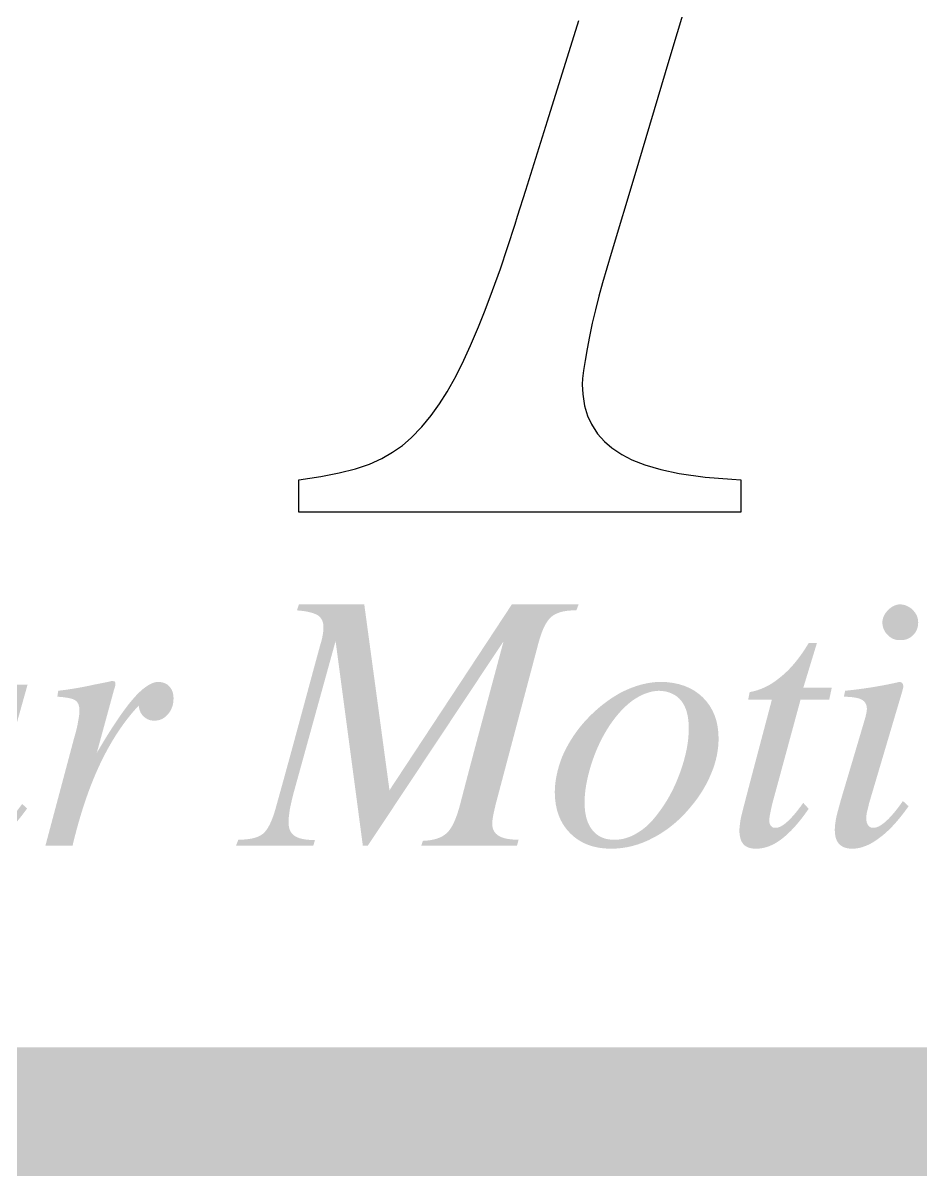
# Model space of a CAD drawing. Header units: millimetres. Extents: x 1519 to 1850, y 53 to 287.
# Drawn here: x 1679.1 to 1686.76, y 52.88 to 62.71 of the extents above; entities that cross this region are included whole.
import ezdxf

# ---------------------------------------------------------------- set-up
doc = ezdxf.new("R2010")
doc.units = ezdxf.units.MM
doc.header["$LTSCALE"] = 6
doc.layers.get('0').update_dxf_attribs({"linetype": 'CONTINUOUS'})

# ---------------------------------------------------------------- blocks, each defined once
blk = doc.blocks.new('PMI')
h = blk.add_hatch(color=4)
edge = h.paths.add_edge_path()
edge.add_spline(control_points=[(67.229, -35.988), (66.705, -35.988), (66.18, -35.988), (65.656, -35.988)], knot_values=[0, 0, 0, 0, 1, 1, 1, 1], degree=3, periodic=0)
edge.add_spline(control_points=[(65.656, -35.988), (65.639, -36.037), (65.623, -36.085), (65.607, -36.133)], knot_values=[0, 0, 0, 0, 1, 1, 1, 1], degree=3, periodic=0)
edge.add_spline(control_points=[(65.607, -36.133), (65.84, -36.15), (66.006, -36.192), (66.104, -36.248)], knot_values=[0, 0, 0, 0, 1, 1, 1, 1], degree=3, periodic=0)
edge.add_spline(control_points=[(66.104, -36.248), (66.202, -36.312), (66.246, -36.41), (66.246, -36.603), (66.239, -36.672), (66.224, -36.743)], knot_values=[0, 0, 0, 0, 0.670886, 0.670886, 1, 1, 1, 1], degree=3, periodic=0)
edge.add_spline(control_points=[(66.224, -36.743), (66.212, -36.819), (66.192, -36.895), (66.165, -36.976)], knot_values=[0, 0, 0, 0, 1, 1, 1, 1], degree=3, periodic=0)
edge.add_spline(control_points=[(66.165, -36.976), (65.807, -38.289), (65.457, -39.605), (64.999, -41.24), (64.891, -41.44), (64.658, -41.615), (64.465, -41.661), (64.193, -41.661)], knot_values=[0, 0, 0, 0, 0.666954, 0.666954, 0.831512, 0.831512, 1, 1, 1, 1], degree=3, periodic=0)
edge.add_spline(control_points=[(64.193, -41.661), (64.175, -41.709), (64.157, -41.756), (64.139, -41.804)], knot_values=[0, 0, 0, 0, 1, 1, 1, 1], degree=3, periodic=0)
edge.add_spline(control_points=[(64.139, -41.804), (64.76, -41.804), (65.38, -41.804), (66.001, -41.804)], knot_values=[0, 0, 0, 0, 1, 1, 1, 1], degree=3, periodic=0)
edge.add_spline(control_points=[(66.001, -41.804), (66.014, -41.759), (66.027, -41.714), (66.04, -41.669)], knot_values=[0, 0, 0, 0, 1, 1, 1, 1], degree=3, periodic=0)
edge.add_spline(control_points=[(66.04, -41.669), (65.808, -41.669), (65.641, -41.634), (65.548, -41.566)], knot_values=[0, 0, 0, 0, 1, 1, 1, 1], degree=3, periodic=0)
edge.add_spline(control_points=[(65.548, -41.566), (65.452, -41.505), (65.403, -41.392), (65.403, -41.154), (65.418, -41.054), (65.435, -40.929)], knot_values=[0, 0, 0, 0, 0.680412, 0.680412, 1, 1, 1, 1], degree=3, periodic=0)
edge.add_spline(control_points=[(65.435, -40.929), (65.457, -40.813), (65.489, -40.679), (65.526, -40.534)], knot_values=[0, 0, 0, 0, 1, 1, 1, 1], degree=3, periodic=0)
edge.add_spline(control_points=[(65.526, -40.534), (65.863, -39.314), (66.201, -38.093), (66.538, -36.873)], knot_values=[0, 0, 0, 0, 1, 1, 1, 1], degree=3, periodic=0)
edge.add_spline(control_points=[(66.538, -36.873), (66.757, -38.517), (66.976, -40.16), (67.195, -41.804)], knot_values=[0, 0, 0, 0, 1, 1, 1, 1], degree=3, periodic=0)
edge.add_spline(control_points=[(67.195, -41.804), (67.235, -41.804), (67.275, -41.804), (67.315, -41.804)], knot_values=[0, 0, 0, 0, 1, 1, 1, 1], degree=3, periodic=0)
edge.add_spline(control_points=[(67.315, -41.804), (68.405, -40.162), (69.496, -38.52), (70.586, -36.878)], knot_values=[0, 0, 0, 0, 1, 1, 1, 1], degree=3, periodic=0)
edge.add_spline(control_points=[(70.586, -36.878), (70.239, -38.182), (69.882, -39.483), (69.452, -41.149), (69.344, -41.387), (69.219, -41.5)], knot_values=[0, 0, 0, 0, 0.783829, 0.783829, 1, 1, 1, 1], degree=3, periodic=0)
edge.add_spline(control_points=[(69.219, -41.5), (69.096, -41.615), (68.903, -41.679), (68.643, -41.688)], knot_values=[0, 0, 0, 0, 1, 1, 1, 1], degree=3, periodic=0)
edge.add_spline(control_points=[(68.643, -41.688), (68.63, -41.727), (68.617, -41.765), (68.604, -41.804)], knot_values=[0, 0, 0, 0, 1, 1, 1, 1], degree=3, periodic=0)
edge.add_spline(control_points=[(68.604, -41.804), (69.372, -41.804), (70.141, -41.804), (70.91, -41.804)], knot_values=[0, 0, 0, 0, 1, 1, 1, 1], degree=3, periodic=0)
edge.add_spline(control_points=[(70.91, -41.804), (70.923, -41.756), (70.936, -41.709), (70.949, -41.661)], knot_values=[0, 0, 0, 0, 1, 1, 1, 1], degree=3, periodic=0)
edge.add_spline(control_points=[(70.949, -41.661), (70.721, -41.661), (70.559, -41.625), (70.461, -41.561)], knot_values=[0, 0, 0, 0, 1, 1, 1, 1], degree=3, periodic=0)
edge.add_spline(control_points=[(70.461, -41.561), (70.363, -41.5), (70.312, -41.399), (70.312, -41.23), (70.322, -41.176), (70.331, -41.112)], knot_values=[0, 0, 0, 0, 0.782609, 0.782609, 1, 1, 1, 1], degree=3, periodic=0)
edge.add_spline(control_points=[(70.331, -41.112), (70.339, -41.051), (70.363, -40.956), (70.393, -40.821)], knot_values=[0, 0, 0, 0, 1, 1, 1, 1], degree=3, periodic=0)
edge.add_spline(control_points=[(70.393, -40.821), (70.741, -39.507), (71.09, -38.192), (71.439, -36.878)], knot_values=[0, 0, 0, 0, 1, 1, 1, 1], degree=3, periodic=0)
edge.add_spline(control_points=[(71.439, -36.878), (71.52, -36.591), (71.618, -36.393), (71.736, -36.29)], knot_values=[0, 0, 0, 0, 1, 1, 1, 1], degree=3, periodic=0)
edge.add_spline(control_points=[(71.736, -36.29), (71.851, -36.192), (72.032, -36.138), (72.275, -36.133)], knot_values=[0, 0, 0, 0, 1, 1, 1, 1], degree=3, periodic=0)
edge.add_spline(control_points=[(72.275, -36.133), (72.297, -36.133), (72.319, -36.133), (72.341, -36.133)], knot_values=[0, 0, 0, 0, 1, 1, 1, 1], degree=3, periodic=0)
edge.add_spline(control_points=[(72.341, -36.133), (72.359, -36.085), (72.377, -36.037), (72.395, -35.988)], knot_values=[0, 0, 0, 0, 1, 1, 1, 1], degree=3, periodic=0)
edge.add_spline(control_points=[(72.395, -35.988), (71.859, -35.988), (71.323, -35.988), (70.787, -35.988)], knot_values=[0, 0, 0, 0, 1, 1, 1, 1], degree=3, periodic=0)
edge.add_spline(control_points=[(70.787, -35.988), (69.804, -37.482), (68.82, -38.975), (67.837, -40.468)], knot_values=[0, 0, 0, 0, 1, 1, 1, 1], degree=3, periodic=0)
edge.add_spline(control_points=[(67.837, -40.468), (67.634, -38.975), (67.432, -37.482), (67.229, -35.988)], knot_values=[0, 0, 0, 0, 1, 1, 1, 1], degree=3, periodic=0)
h = blk.add_hatch(color=4)
edge = h.paths.add_edge_path()
edge.add_spline(control_points=[(80.455, -36.733), (80.538, -36.652), (80.58, -36.55), (80.58, -36.312), (80.538, -36.214), (80.45, -36.123)], knot_values=[0, 0, 0, 0, 0.525773, 0.525773, 1, 1, 1, 1], degree=3, periodic=0)
edge.add_spline(control_points=[(80.45, -36.123), (80.364, -36.037), (80.261, -35.993), (80.143, -35.988)], knot_values=[0, 0, 0, 0, 1, 1, 1, 1], degree=3, periodic=0)
edge.add_spline(control_points=[(80.143, -35.988), (80.036, -35.993), (79.942, -36.037), (79.852, -36.128)], knot_values=[0, 0, 0, 0, 1, 1, 1, 1], degree=3, periodic=0)
edge.add_spline(control_points=[(79.852, -36.128), (79.764, -36.219), (79.717, -36.317), (79.717, -36.545), (79.764, -36.648), (79.847, -36.728)], knot_values=[0, 0, 0, 0, 0.473118, 0.473118, 1, 1, 1, 1], degree=3, periodic=0)
edge.add_spline(control_points=[(79.847, -36.728), (79.933, -36.814), (80.031, -36.856), (80.143, -36.851)], knot_values=[0, 0, 0, 0, 1, 1, 1, 1], degree=3, periodic=0)
edge.add_spline(control_points=[(80.143, -36.851), (80.268, -36.856), (80.374, -36.814), (80.455, -36.733)], knot_values=[0, 0, 0, 0, 1, 1, 1, 1], degree=3, periodic=0)
h = blk.add_hatch(color=4)
edge = h.paths.add_edge_path()
edge.add_spline(control_points=[(77.81, -38), (77.92, -37.641), (78.029, -37.281), (78.139, -36.922)], knot_values=[0, 0, 0, 0, 1, 1, 1, 1], degree=3, periodic=0)
edge.add_spline(control_points=[(78.139, -36.922), (78.073, -36.922), (78.006, -36.922), (77.94, -36.922)], knot_values=[0, 0, 0, 0, 1, 1, 1, 1], degree=3, periodic=0)
edge.add_spline(control_points=[(77.94, -36.922), (77.725, -37.282), (77.497, -37.554), (77.259, -37.743)], knot_values=[0, 0, 0, 0, 1, 1, 1, 1], degree=3, periodic=0)
edge.add_spline(control_points=[(77.259, -37.743), (77.026, -37.941), (76.779, -38.057), (76.519, -38.103)], knot_values=[0, 0, 0, 0, 1, 1, 1, 1], degree=3, periodic=0)
edge.add_spline(control_points=[(76.519, -38.103), (76.507, -38.164), (76.494, -38.226), (76.482, -38.287)], knot_values=[0, 0, 0, 0, 1, 1, 1, 1], degree=3, periodic=0)
edge.add_spline(control_points=[(76.482, -38.287), (76.673, -38.287), (76.863, -38.287), (77.053, -38.287)], knot_values=[0, 0, 0, 0, 1, 1, 1, 1], degree=3, periodic=0)
edge.add_spline(control_points=[(77.053, -38.287), (76.815, -39.193), (76.571, -40.097), (76.316, -41.09), (76.298, -41.166), (76.289, -41.24)], knot_values=[0, 0, 0, 0, 0.913628, 0.913628, 1, 1, 1, 1], degree=3, periodic=0)
edge.add_spline(control_points=[(76.289, -41.24), (76.281, -41.316), (76.271, -41.382), (76.271, -41.593), (76.308, -41.701), (76.37, -41.772)], knot_values=[0, 0, 0, 0, 0.27907, 0.27907, 1, 1, 1, 1], degree=3, periodic=0)
edge.add_spline(control_points=[(76.37, -41.772), (76.438, -41.845), (76.536, -41.877), (76.877, -41.877), (77.083, -41.804), (77.291, -41.642)], knot_values=[0, 0, 0, 0, 0.395683, 0.395683, 1, 1, 1, 1], degree=3, periodic=0)
edge.add_spline(control_points=[(77.291, -41.642), (77.497, -41.485), (77.717, -41.242), (77.94, -40.916)], knot_values=[0, 0, 0, 0, 1, 1, 1, 1], degree=3, periodic=0)
edge.add_spline(control_points=[(77.94, -40.916), (77.897, -40.868), (77.854, -40.82), (77.81, -40.772)], knot_values=[0, 0, 0, 0, 1, 1, 1, 1], degree=3, periodic=0)
edge.add_spline(control_points=[(77.81, -40.772), (77.659, -40.983), (77.529, -41.135), (77.421, -41.23)], knot_values=[0, 0, 0, 0, 1, 1, 1, 1], degree=3, periodic=0)
edge.add_spline(control_points=[(77.421, -41.23), (77.313, -41.328), (77.217, -41.377), (77.141, -41.372)], knot_values=[0, 0, 0, 0, 1, 1, 1, 1], degree=3, periodic=0)
edge.add_spline(control_points=[(77.141, -41.372), (77.097, -41.377), (77.061, -41.365), (77.034, -41.328)], knot_values=[0, 0, 0, 0, 1, 1, 1, 1], degree=3, periodic=0)
edge.add_spline(control_points=[(77.034, -41.328), (77.007, -41.301), (76.99, -41.257), (76.99, -41.159), (76.999, -41.105), (77.012, -41.032)], knot_values=[0, 0, 0, 0, 0.65, 0.65, 1, 1, 1, 1], degree=3, periodic=0)
edge.add_spline(control_points=[(77.012, -41.032), (77.026, -40.961), (77.043, -40.88), (77.065, -40.787)], knot_values=[0, 0, 0, 0, 1, 1, 1, 1], degree=3, periodic=0)
edge.add_spline(control_points=[(77.065, -40.787), (77.292, -39.953), (77.518, -39.12), (77.744, -38.287)], knot_values=[0, 0, 0, 0, 1, 1, 1, 1], degree=3, periodic=0)
edge.add_spline(control_points=[(77.744, -38.287), (77.975, -38.287), (78.205, -38.287), (78.435, -38.287)], knot_values=[0, 0, 0, 0, 1, 1, 1, 1], degree=3, periodic=0)
edge.add_spline(control_points=[(78.435, -38.287), (78.456, -38.191), (78.476, -38.096), (78.497, -38)], knot_values=[0, 0, 0, 0, 1, 1, 1, 1], degree=3, periodic=0)
edge.add_spline(control_points=[(78.497, -38), (78.268, -38), (78.039, -38), (77.81, -38)], knot_values=[0, 0, 0, 0, 1, 1, 1, 1], degree=3, periodic=0)
h = blk.add_hatch(color=4)
edge = h.paths.add_edge_path()
edge.add_spline(control_points=[(59.113, -37.927), (58.897, -37.927), (58.682, -37.927), (58.466, -37.927)], knot_values=[0, 0, 0, 0, 1, 1, 1, 1], degree=3, periodic=0)
edge.add_spline(control_points=[(58.466, -37.927), (58.43, -38.048), (58.394, -38.17), (58.358, -38.292)], knot_values=[0, 0, 0, 0, 1, 1, 1, 1], degree=3, periodic=0)
edge.add_spline(control_points=[(58.358, -38.292), (58.331, -38.157), (58.26, -38.052), (58.152, -37.973)], knot_values=[0, 0, 0, 0, 1, 1, 1, 1], degree=3, periodic=0)
edge.add_spline(control_points=[(58.152, -37.973), (58.044, -37.9), (57.905, -37.861), (57.736, -37.856)], knot_values=[0, 0, 0, 0, 1, 1, 1, 1], degree=3, periodic=0)
edge.add_spline(control_points=[(57.736, -37.856), (57.466, -37.861), (57.196, -37.949), (56.922, -38.12)], knot_values=[0, 0, 0, 0, 1, 1, 1, 1], degree=3, periodic=0)
edge.add_spline(control_points=[(56.922, -38.12), (56.655, -38.294), (56.39, -38.547), (56.128, -38.875)], knot_values=[0, 0, 0, 0, 1, 1, 1, 1], degree=3, periodic=0)
edge.add_spline(control_points=[(56.128, -38.875), (55.895, -39.189), (55.711, -39.529), (55.577, -39.897)], knot_values=[0, 0, 0, 0, 1, 1, 1, 1], degree=3, periodic=0)
edge.add_spline(control_points=[(55.577, -39.897), (55.452, -40.269), (55.383, -40.63), (55.381, -40.97)], knot_values=[0, 0, 0, 0, 1, 1, 1, 1], degree=3, periodic=0)
edge.add_spline(control_points=[(55.381, -40.97), (55.383, -41.267), (55.447, -41.49), (55.564, -41.642)], knot_values=[0, 0, 0, 0, 1, 1, 1, 1], degree=3, periodic=0)
edge.add_spline(control_points=[(55.564, -41.642), (55.685, -41.804), (55.856, -41.877), (56.366, -41.877), (56.644, -41.763), (57.192, -41.284), (57.498, -40.885), (57.834, -40.323)], knot_values=[0, 0, 0, 0, 0.281404, 0.281404, 0.643209, 0.643209, 1, 1, 1, 1], degree=3, periodic=0)
edge.add_spline(control_points=[(57.834, -40.323), (57.721, -40.691), (57.645, -40.961), (57.606, -41.127)], knot_values=[0, 0, 0, 0, 1, 1, 1, 1], degree=3, periodic=0)
edge.add_spline(control_points=[(57.606, -41.127), (57.564, -41.296), (57.542, -41.419), (57.542, -41.63), (57.574, -41.723), (57.633, -41.786)], knot_values=[0, 0, 0, 0, 0.360465, 0.360465, 1, 1, 1, 1], degree=3, periodic=0)
edge.add_spline(control_points=[(57.633, -41.786), (57.694, -41.85), (57.78, -41.877), (58.064, -41.877), (58.248, -41.799), (58.449, -41.634)], knot_values=[0, 0, 0, 0, 0.396552, 0.396552, 1, 1, 1, 1], degree=3, periodic=0)
edge.add_spline(control_points=[(58.449, -41.634), (58.655, -41.473), (58.87, -41.23), (59.103, -40.907)], knot_values=[0, 0, 0, 0, 1, 1, 1, 1], degree=3, periodic=0)
edge.add_spline(control_points=[(59.103, -40.907), (59.063, -40.871), (59.023, -40.835), (58.983, -40.799)], knot_values=[0, 0, 0, 0, 1, 1, 1, 1], degree=3, periodic=0)
edge.add_spline(control_points=[(58.983, -40.799), (58.831, -41.01), (58.704, -41.159), (58.606, -41.242)], knot_values=[0, 0, 0, 0, 1, 1, 1, 1], degree=3, periodic=0)
edge.add_spline(control_points=[(58.606, -41.242), (58.512, -41.333), (58.432, -41.377), (58.368, -41.372)], knot_values=[0, 0, 0, 0, 1, 1, 1, 1], degree=3, periodic=0)
edge.add_spline(control_points=[(58.368, -41.372), (58.329, -41.377), (58.292, -41.37), (58.265, -41.343)], knot_values=[0, 0, 0, 0, 1, 1, 1, 1], degree=3, periodic=0)
edge.add_spline(control_points=[(58.265, -41.343), (58.238, -41.323), (58.221, -41.294), (58.221, -41.213), (58.233, -41.135), (58.25, -41.036)], knot_values=[0, 0, 0, 0, 0.454545, 0.454545, 1, 1, 1, 1], degree=3, periodic=0)
edge.add_spline(control_points=[(58.25, -41.036), (58.275, -40.938), (58.304, -40.816), (58.341, -40.674)], knot_values=[0, 0, 0, 0, 1, 1, 1, 1], degree=3, periodic=0)
edge.add_spline(control_points=[(58.341, -40.674), (58.598, -39.758), (58.856, -38.842), (59.113, -37.927)], knot_values=[0, 0, 0, 0, 1, 1, 1, 1], degree=3, periodic=0)
edge = h.paths.add_edge_path(flags=16)
edge.add_spline(control_points=[(58.066, -38.206), (58.145, -38.294), (58.179, -38.424), (58.179, -38.856), (58.125, -39.147), (58.01, -39.461)], knot_values=[0, 0, 0, 0, 0.397727, 0.397727, 1, 1, 1, 1], degree=3, periodic=0)
edge.add_spline(control_points=[(58.01, -39.461), (57.897, -39.784), (57.736, -40.108), (57.52, -40.436)], knot_values=[0, 0, 0, 0, 1, 1, 1, 1], degree=3, periodic=0)
edge.add_spline(control_points=[(57.52, -40.436), (57.314, -40.76), (57.124, -40.996), (56.785, -41.301), (56.618, -41.377), (56.461, -41.372)], knot_values=[0, 0, 0, 0, 0.502003, 0.502003, 1, 1, 1, 1], degree=3, periodic=0)
edge.add_spline(control_points=[(56.461, -41.372), (56.349, -41.377), (56.258, -41.333), (56.197, -41.242)], knot_values=[0, 0, 0, 0, 1, 1, 1, 1], degree=3, periodic=0)
edge.add_spline(control_points=[(56.197, -41.242), (56.133, -41.159), (56.099, -41.032), (56.099, -40.598), (56.146, -40.291), (56.344, -39.615), (56.483, -39.287), (56.655, -38.968)], knot_values=[0, 0, 0, 0, 0.234644, 0.234644, 0.61988, 0.61988, 1, 1, 1, 1], degree=3, periodic=0)
edge.add_spline(control_points=[(56.655, -38.968), (56.819, -38.677), (56.996, -38.451), (57.179, -38.299)], knot_values=[0, 0, 0, 0, 1, 1, 1, 1], degree=3, periodic=0)
edge.add_spline(control_points=[(57.179, -38.299), (57.368, -38.152), (57.557, -38.076), (57.745, -38.071)], knot_values=[0, 0, 0, 0, 1, 1, 1, 1], degree=3, periodic=0)
edge.add_spline(control_points=[(57.745, -38.071), (57.888, -38.076), (57.995, -38.12), (58.066, -38.206)], knot_values=[0, 0, 0, 0, 1, 1, 1, 1], degree=3, periodic=0)
h = blk.add_hatch(color=4)
edge = h.paths.add_edge_path()
edge.add_spline(control_points=[(62.497, -38.637), (62.585, -38.537), (62.632, -38.407), (62.632, -38.137), (62.6, -38.039), (62.531, -37.968)], knot_values=[0, 0, 0, 0, 0.563636, 0.563636, 1, 1, 1, 1], degree=3, periodic=0)
edge.add_spline(control_points=[(62.531, -37.968), (62.47, -37.895), (62.379, -37.861), (62.262, -37.856)], knot_values=[0, 0, 0, 0, 1, 1, 1, 1], degree=3, periodic=0)
edge.add_spline(control_points=[(62.262, -37.856), (62.093, -37.861), (61.881, -38.002), (61.397, -38.574), (61.115, -39), (60.782, -39.569)], knot_values=[0, 0, 0, 0, 0.498754, 0.498754, 1, 1, 1, 1], degree=3, periodic=0)
edge.add_spline(control_points=[(60.782, -39.569), (60.922, -39.055), (61.063, -38.541), (61.203, -38.027)], knot_values=[0, 0, 0, 0, 1, 1, 1, 1], degree=3, periodic=0)
edge.add_spline(control_points=[(61.203, -38.027), (61.213, -38.003), (61.223, -37.981), (61.225, -37.959)], knot_values=[0, 0, 0, 0, 1, 1, 1, 1], degree=3, periodic=0)
edge.add_spline(control_points=[(61.225, -37.959), (61.23, -37.941), (61.23, -37.922), (61.23, -37.878), (61.225, -37.861), (61.218, -37.851)], knot_values=[0, 0, 0, 0, 0.388889, 0.388889, 1, 1, 1, 1], degree=3, periodic=0)
edge.add_spline(control_points=[(61.218, -37.851), (61.208, -37.841), (61.181, -37.839), (61.142, -37.834)], knot_values=[0, 0, 0, 0, 1, 1, 1, 1], degree=3, periodic=0)
edge.add_spline(control_points=[(61.142, -37.834), (61.142, -37.839), (61.002, -37.868), (60.723, -37.922)], knot_values=[0, 0, 0, 0, 1, 1, 1, 1], degree=3, periodic=0)
edge.add_spline(control_points=[(60.723, -37.922), (60.446, -37.986), (60.154, -38.035), (59.853, -38.071)], knot_values=[0, 0, 0, 0, 1, 1, 1, 1], degree=3, periodic=0)
edge.add_spline(control_points=[(59.853, -38.071), (59.846, -38.119), (59.838, -38.166), (59.831, -38.213)], knot_values=[0, 0, 0, 0, 1, 1, 1, 1], degree=3, periodic=0)
edge.add_spline(control_points=[(59.831, -38.213), (60.046, -38.228), (60.191, -38.255), (60.262, -38.299)], knot_values=[0, 0, 0, 0, 1, 1, 1, 1], degree=3, periodic=0)
edge.add_spline(control_points=[(60.262, -38.299), (60.333, -38.348), (60.365, -38.429), (60.365, -38.606), (60.355, -38.689), (60.333, -38.802)], knot_values=[0, 0, 0, 0, 0.638889, 0.638889, 1, 1, 1, 1], degree=3, periodic=0)
edge.add_spline(control_points=[(60.333, -38.802), (60.316, -38.919), (60.284, -39.049), (60.24, -39.194)], knot_values=[0, 0, 0, 0, 1, 1, 1, 1], degree=3, periodic=0)
edge.add_spline(control_points=[(60.24, -39.194), (60.008, -40.064), (59.776, -40.934), (59.544, -41.804)], knot_values=[0, 0, 0, 0, 1, 1, 1, 1], degree=3, periodic=0)
edge.add_spline(control_points=[(59.544, -41.804), (59.762, -41.804), (59.98, -41.804), (60.198, -41.804)], knot_values=[0, 0, 0, 0, 1, 1, 1, 1], degree=3, periodic=0)
edge.add_spline(control_points=[(60.198, -41.804), (60.377, -41.054), (60.595, -40.398), (61.127, -39.275), (61.438, -38.806), (61.791, -38.429)], knot_values=[0, 0, 0, 0, 0.502675, 0.502675, 1, 1, 1, 1], degree=3, periodic=0)
edge.add_spline(control_points=[(61.791, -38.429), (61.806, -38.542), (61.845, -38.633), (61.916, -38.694)], knot_values=[0, 0, 0, 0, 1, 1, 1, 1], degree=3, periodic=0)
edge.add_spline(control_points=[(61.916, -38.694), (61.99, -38.762), (62.071, -38.794), (62.169, -38.789)], knot_values=[0, 0, 0, 0, 1, 1, 1, 1], degree=3, periodic=0)
edge.add_spline(control_points=[(62.169, -38.789), (62.294, -38.794), (62.406, -38.743), (62.497, -38.637)], knot_values=[0, 0, 0, 0, 1, 1, 1, 1], degree=3, periodic=0)
h = blk.add_hatch(color=4)
edge = h.paths.add_edge_path()
edge.add_spline(control_points=[(75.598, -40.049), (75.715, -39.767), (75.769, -39.488), (75.769, -38.811), (75.644, -38.483), (75.142, -37.986), (74.799, -37.861), (74.372, -37.856)], knot_values=[0, 0, 0, 0, 0.246958, 0.246958, 0.625325, 0.625325, 1, 1, 1, 1], degree=3, periodic=0)
edge.add_spline(control_points=[(74.372, -37.856), (74.054, -37.861), (73.733, -37.949), (73.404, -38.12)], knot_values=[0, 0, 0, 0, 1, 1, 1, 1], degree=3, periodic=0)
edge.add_spline(control_points=[(73.404, -38.12), (73.081, -38.299), (72.779, -38.542), (72.503, -38.856)], knot_values=[0, 0, 0, 0, 1, 1, 1, 1], degree=3, periodic=0)
edge.add_spline(control_points=[(72.503, -38.856), (72.282, -39.115), (72.113, -39.39), (71.995, -39.672)], knot_values=[0, 0, 0, 0, 1, 1, 1, 1], degree=3, periodic=0)
edge.add_spline(control_points=[(71.995, -39.672), (71.883, -39.961), (71.824, -40.238), (71.821, -40.512)], knot_values=[0, 0, 0, 0, 1, 1, 1, 1], degree=3, periodic=0)
edge.add_spline(control_points=[(71.821, -40.512), (71.824, -40.929), (71.946, -41.262), (72.194, -41.507)], knot_values=[0, 0, 0, 0, 1, 1, 1, 1], degree=3, periodic=0)
edge.add_spline(control_points=[(72.194, -41.507), (72.444, -41.759), (72.772, -41.877), (73.524, -41.877), (73.868, -41.791), (74.198, -41.612)], knot_values=[0, 0, 0, 0, 0.540717, 0.540717, 1, 1, 1, 1], degree=3, periodic=0)
edge.add_spline(control_points=[(74.198, -41.612), (74.534, -41.436), (74.84, -41.186), (75.11, -40.853)], knot_values=[0, 0, 0, 0, 1, 1, 1, 1], degree=3, periodic=0)
edge.add_spline(control_points=[(75.11, -40.853), (75.321, -40.603), (75.482, -40.336), (75.598, -40.049)], knot_values=[0, 0, 0, 0, 1, 1, 1, 1], degree=3, periodic=0)
edge = h.paths.add_edge_path(flags=16)
edge.add_spline(control_points=[(74.867, -38.309), (74.992, -38.466), (75.051, -38.689), (75.051, -39.292), (74.984, -39.638), (74.715, -40.394), (74.539, -40.728), (74.318, -41.014)], knot_values=[0, 0, 0, 0, 0.314666, 0.314666, 0.655999, 0.655999, 1, 1, 1, 1], degree=3, periodic=0)
edge.add_spline(control_points=[(74.318, -41.014), (74.166, -41.225), (74, -41.387), (73.814, -41.495)], knot_values=[0, 0, 0, 0, 1, 1, 1, 1], degree=3, periodic=0)
edge.add_spline(control_points=[(73.814, -41.495), (73.625, -41.612), (73.441, -41.664), (73.257, -41.661)], knot_values=[0, 0, 0, 0, 1, 1, 1, 1], degree=3, periodic=0)
edge.add_spline(control_points=[(73.257, -41.661), (73.032, -41.664), (72.853, -41.588), (72.726, -41.426)], knot_values=[0, 0, 0, 0, 1, 1, 1, 1], degree=3, periodic=0)
edge.add_spline(control_points=[(72.726, -41.426), (72.601, -41.274), (72.539, -41.051), (72.539, -40.495), (72.592, -40.198), (72.789, -39.556), (72.924, -39.255), (73.096, -38.978)], knot_values=[0, 0, 0, 0, 0.352778, 0.352778, 0.678648, 0.678648, 1, 1, 1, 1], degree=3, periodic=0)
edge.add_spline(control_points=[(73.096, -38.978), (73.279, -38.689), (73.475, -38.471), (73.691, -38.309)], knot_values=[0, 0, 0, 0, 1, 1, 1, 1], degree=3, periodic=0)
edge.add_spline(control_points=[(73.691, -38.309), (73.907, -38.157), (74.122, -38.076), (74.328, -38.071)], knot_values=[0, 0, 0, 0, 1, 1, 1, 1], degree=3, periodic=0)
edge.add_spline(control_points=[(74.328, -38.071), (74.561, -38.076), (74.742, -38.157), (74.867, -38.309)], knot_values=[0, 0, 0, 0, 1, 1, 1, 1], degree=3, periodic=0)
h = blk.add_hatch(color=4)
edge = h.paths.add_edge_path()
edge.add_spline(control_points=[(80.19, -38.106), (80.197, -38.076), (80.207, -38.049), (80.212, -38.022)], knot_values=[0, 0, 0, 0, 1, 1, 1, 1], degree=3, periodic=0)
edge.add_spline(control_points=[(80.212, -38.022), (80.219, -38.003), (80.219, -37.981), (80.219, -37.932), (80.214, -37.91), (80.197, -37.888)], knot_values=[0, 0, 0, 0, 0.45, 0.45, 1, 1, 1, 1], degree=3, periodic=0)
edge.add_spline(control_points=[(80.197, -37.888), (80.18, -37.868), (80.158, -37.861), (80.126, -37.856)], knot_values=[0, 0, 0, 0, 1, 1, 1, 1], degree=3, periodic=0)
edge.add_spline(control_points=[(80.126, -37.856), (80.116, -37.861), (80.077, -37.868), (79.996, -37.888)], knot_values=[0, 0, 0, 0, 1, 1, 1, 1], degree=3, periodic=0)
edge.add_spline(control_points=[(79.996, -37.888), (79.619, -37.968), (79.224, -38.03), (78.82, -38.071)], knot_values=[0, 0, 0, 0, 1, 1, 1, 1], degree=3, periodic=0)
edge.add_spline(control_points=[(78.82, -38.071), (78.809, -38.119), (78.799, -38.166), (78.788, -38.213)], knot_values=[0, 0, 0, 0, 1, 1, 1, 1], degree=3, periodic=0)
edge.add_spline(control_points=[(78.788, -38.213), (78.994, -38.218), (79.144, -38.24), (79.224, -38.287)], knot_values=[0, 0, 0, 0, 1, 1, 1, 1], degree=3, periodic=0)
edge.add_spline(control_points=[(79.224, -38.287), (79.305, -38.331), (79.344, -38.407), (79.344, -38.557), (79.327, -38.65), (79.286, -38.784)], knot_values=[0, 0, 0, 0, 0.655738, 0.655738, 1, 1, 1, 1], degree=3, periodic=0)
edge.add_spline(control_points=[(79.286, -38.784), (79.285, -38.788), (79.284, -38.791), (79.283, -38.794)], knot_values=[0, 0, 0, 0, 1, 1, 1, 1], degree=3, periodic=0)
edge.add_spline(control_points=[(79.283, -38.794), (79.095, -39.43), (78.906, -40.065), (78.717, -40.701)], knot_values=[0, 0, 0, 0, 1, 1, 1, 1], degree=3, periodic=0)
edge.add_spline(control_points=[(78.717, -40.701), (78.663, -40.897), (78.622, -41.046), (78.6, -41.149)], knot_values=[0, 0, 0, 0, 1, 1, 1, 1], degree=3, periodic=0)
edge.add_spline(control_points=[(78.6, -41.149), (78.582, -41.257), (78.57, -41.345), (78.57, -41.571), (78.604, -41.688), (78.675, -41.764)], knot_values=[0, 0, 0, 0, 0.326087, 0.326087, 1, 1, 1, 1], degree=3, periodic=0)
edge.add_spline(control_points=[(78.675, -41.764), (78.749, -41.84), (78.852, -41.877), (79.193, -41.877), (79.413, -41.796), (79.641, -41.62)], knot_values=[0, 0, 0, 0, 0.395683, 0.395683, 1, 1, 1, 1], degree=3, periodic=0)
edge.add_spline(control_points=[(79.641, -41.62), (79.874, -41.451), (80.109, -41.193), (80.349, -40.853)], knot_values=[0, 0, 0, 0, 1, 1, 1, 1], degree=3, periodic=0)
edge.add_spline(control_points=[(80.349, -40.853), (80.303, -40.811), (80.258, -40.769), (80.212, -40.728)], knot_values=[0, 0, 0, 0, 1, 1, 1, 1], degree=3, periodic=0)
edge.add_spline(control_points=[(80.212, -40.728), (80.067, -40.934), (79.937, -41.095), (79.685, -41.323), (79.582, -41.377), (79.501, -41.372)], knot_values=[0, 0, 0, 0, 0.494911, 0.494911, 1, 1, 1, 1], degree=3, periodic=0)
edge.add_spline(control_points=[(79.501, -41.372), (79.447, -41.377), (79.408, -41.36), (79.376, -41.316)], knot_values=[0, 0, 0, 0, 1, 1, 1, 1], degree=3, periodic=0)
edge.add_spline(control_points=[(79.376, -41.316), (79.344, -41.274), (79.327, -41.213), (79.327, -41.1), (79.337, -41.054), (79.344, -41)], knot_values=[0, 0, 0, 0, 0.76087, 0.76087, 1, 1, 1, 1], degree=3, periodic=0)
edge.add_spline(control_points=[(79.344, -41), (79.359, -40.948), (79.376, -40.88), (79.393, -40.794)], knot_values=[0, 0, 0, 0, 1, 1, 1, 1], degree=3, periodic=0)
edge.add_spline(control_points=[(79.393, -40.794), (79.659, -39.898), (79.924, -39.002), (80.19, -38.106)], knot_values=[0, 0, 0, 0, 1, 1, 1, 1], degree=3, periodic=0)
blk.add_polyline3d([(75.547, -19.62, 0), (74.572, -22.882, 0), (73.749, -25.634, 0), (73.181, -27.534, 0), (72.969, -28.243, 0), (72.881, -28.56, 0), (72.799, -28.887, 0), (72.724, -29.214, 0), (72.656, -29.532, 0), (72.598, -29.833, 0), (72.55, -30.108, 0), (72.515, -30.348, 0), (72.493, -30.544, 0), (72.485, -30.687, 0), (72.496, -30.926, 0), (72.541, -31.206, 0), (72.613, -31.444, 0), (72.706, -31.648, 0), (72.854, -31.878, 0), (73.02, -32.064, 0), (73.196, -32.216, 0), (73.439, -32.378, 0), (73.679, -32.503, 0), (73.991, -32.627, 0), (74.377, -32.741, 0), (74.822, -32.835, 0), (75.447, -32.92, 0), (76.092, -32.973, 0), (76.303, -32.986, 0), (76.303, -33.013, 0), (76.303, -33.085, 0), (76.303, -33.189, 0), (76.303, -33.312, 0), (76.303, -33.441, 0), (76.303, -33.565, 0), (76.303, -33.669, 0), (76.303, -33.74, 0), (76.303, -33.767, 0), (75.938, -33.767, 0), (74.959, -33.767, 0), (73.543, -33.767, 0), (71.863, -33.767, 0), (70.096, -33.767, 0), (68.416, -33.767, 0), (67, -33.767, 0), (66.021, -33.767, 0), (65.656, -33.767, 0), (65.656, -33.74, 0), (65.656, -33.669, 0), (65.656, -33.565, 0), (65.656, -33.441, 0), (65.656, -33.312, 0), (65.656, -33.189, 0), (65.656, -33.085, 0), (65.656, -33.013, 0), (65.656, -32.986, 0), (66.179, -32.907, 0), (66.627, -32.821, 0), (67.014, -32.723, 0), (67.352, -32.608, 0), (67.649, -32.474, 0), (67.913, -32.323, 0), (68.149, -32.156, 0), (68.362, -31.975, 0), (68.618, -31.713, 0), (68.844, -31.436, 0), (69.045, -31.152, 0), (69.225, -30.864, 0), (69.441, -30.477, 0), (69.629, -30.103, 0), (69.793, -29.747, 0), (69.985, -29.297, 0), (70.145, -28.896, 0), (70.323, -28.421, 0), (70.509, -27.899, 0), (70.681, -27.388, 0), (70.863, -26.827, 0), (70.924, -26.631, 0), (71.12, -26.007, 0), (71.644, -24.336, 0), (72.402, -21.916, 0)])

msp = doc.modelspace()

# ---------------------------------------------------------------- linework, layer by layer
at = {"const_width": 1.0958}
msp.add_lwpolyline([(1519.7808, 53.4314), (1849.3552, 53.4314), (1849.3552, 286.915), (1519.7808, 286.915)], close=True, dxfattribs=at)

# ---------------------------------------------------------------- block references
at = {"extrusion": (0, 0, -1), "xscale": -0.3537775977997626, "yscale": 0.3537775977991942, "zscale": 0.3537775977993057}
msp.add_blockref('PMI', (-1658.2243, 70.4889), dxfattribs=at)

doc.saveas('drawing.dxf')
